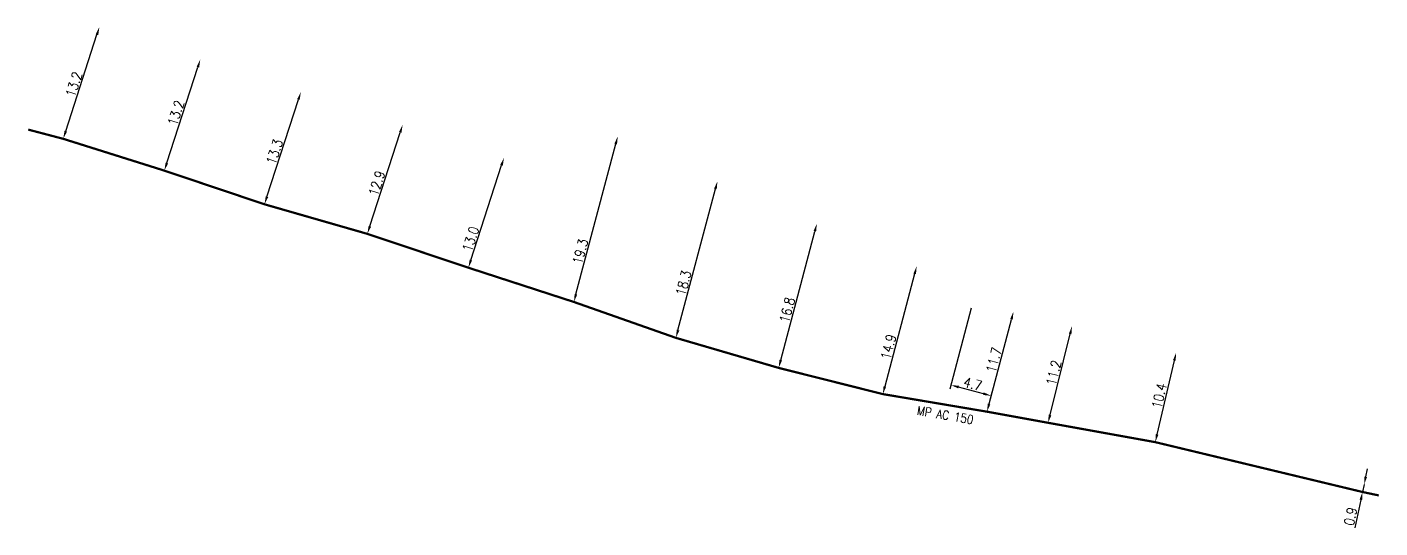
# Model space of a CAD drawing. Header units: millimetres. Extents: x 184308 to 185001, y 126998 to 128012.
# Drawn here: x 184847.7 to 185000.1, y 127955.2 to 128011.5 of the extents above; entities that cross this region are included whole.
import ezdxf
from ezdxf.enums import TextEntityAlignment as Align

# ---------------------------------------------------------------- set-up
doc = ezdxf.new("R2010")
doc.units = ezdxf.units.MM
doc.header["$PDMODE"] = 34
doc.layers.get('DEFPOINTS').update_dxf_attribs({"linetype": 'CONTINUOUS'})
doc.layers.add('G_120', color=4, linetype='CONTINUOUS')
doc.styles.get("Standard").update_dxf_attribs({"font": 'romans.shx', "width": 0.85})
doc.linetypes.add('G_typB_AP', pattern='A,5,-0.3,["o",Standard,S=1.5,R=0,X=0,Y=-0.5],-1.65', length=6.95)
doc.linetypes.add('G_TYPB_PE', pattern='A,5,-0.3,["o",Standard,S=1.5,R=0,X=0,Y=-0.5],-1.65', length=6.95)
doc.dimstyles.get("Standard").update_dxf_attribs({"dimtxt": 1.5, "dimasz": 1.2, "dimexe": 0.625, "dimexo": 0.625, "dimgap": 0.25, "dimtad": 1, "dimdec": 1, "dimzin": 0, "dimdsep": 46, "dimtxsty": 'Standard', "dimcen": -0.5, "dimadec": 0, "dimazin": 0, "dimtfac": 1, "dimtdec": 1, "dimtmove": 0, "dimatfit": 3, "dimfxl": 0, "dimtolj": 1, "dimtzin": 0, "dimarcsym": 0})

# ---------------------------------------------------------------- blocks, each defined once
blk = doc.blocks.new('*D174')
at = {"layer": 'DEFPOINTS', "color": 0, "linetype": 'Continuous', "transparency": 16777216}
for p in [(184954.2, 127980.35), (184951.79, 127971.24), (184955.86, 127968.24)]:
    blk.add_point(p, dxfattribs=at)
at = {"layer": 'G_120', "color": 0, "linetype": 'Continuous', "lineweight": -2, "transparency": 16777216}
for p, q in [((184954.09, 127979.89), (184951.67, 127970.78)), ((184955.47, 127970.26), (184952.66, 127971)), ((184955.98, 127968.69), (184956.46, 127970.49))]:
    blk.add_line(p, q, dxfattribs=at)
at = {"layer": 'G_120', "color": 0, "linetype": 'Continuous', "transparency": 16777216}
for points in [[(184952.7, 127971.15), (184952.62, 127970.86), (184951.79, 127971.24)], [(184955.5, 127970.41), (184955.43, 127970.12), (184956.34, 127970.03)]]:
    blk.add_solid(points, dxfattribs=at)
at = {"layer": 'G_120', "color": 0, "linetype": 'Continuous', "transparency": 16777216, "insert": (184954.26, 127971.36), "char_height": 1.125, "attachment_point": 5, "rotation": 345.1685}
blk.add_mtext('\\A1;4.7', dxfattribs=at)
blk = doc.blocks.new('*D175')
at = {"layer": 'DEFPOINTS', "color": 0, "linetype": 'Continuous', "transparency": 16777216}
for p in [(184958.84, 127979.5), (184958.84, 127979.5), (184955.86, 127968.24)]:
    blk.add_point(p, dxfattribs=at)
at = {"layer": 'G_120', "color": 0, "linetype": 'Continuous', "lineweight": -2, "transparency": 16777216}
blk.add_line((184956.09, 127969.11), (184958.61, 127978.63), dxfattribs=at)
at = {"layer": 'G_120', "color": 0, "linetype": 'Continuous', "transparency": 16777216}
for points in [[(184958.47, 127978.67), (184958.76, 127978.59), (184958.84, 127979.5)], [(184955.95, 127969.15), (184956.24, 127969.07), (184955.86, 127968.24)]]:
    blk.add_solid(points, dxfattribs=at)
at = {"layer": 'G_120', "color": 0, "linetype": 'Continuous', "transparency": 16777216, "insert": (184956.63, 127974.06), "char_height": 1.125, "attachment_point": 5, "rotation": 75.1685}
blk.add_mtext('\\A1;11.7', dxfattribs=at)
blk = doc.blocks.new('*D176')
at = {"layer": 'DEFPOINTS', "color": 0, "linetype": 'Continuous', "transparency": 16777216}
for p in [(184965.44, 127977.86), (184965.44, 127977.86), (184962.74, 127966.99)]:
    blk.add_point(p, dxfattribs=at)
at = {"layer": 'G_120', "color": 0, "linetype": 'Continuous', "lineweight": -2, "transparency": 16777216}
blk.add_line((184962.96, 127967.87), (184965.23, 127976.99), dxfattribs=at)
at = {"layer": 'G_120', "color": 0, "linetype": 'Continuous', "transparency": 16777216}
for points in [[(184965.08, 127977.03), (184965.37, 127976.95), (184965.44, 127977.86)], [(184962.81, 127967.9), (184963.11, 127967.83), (184962.74, 127966.99)]]:
    blk.add_solid(points, dxfattribs=at)
at = {"layer": 'G_120', "color": 0, "linetype": 'Continuous', "transparency": 16777216, "insert": (184963.37, 127972.61), "char_height": 1.125, "attachment_point": 5, "rotation": 76.0511}
blk.add_mtext('\\A1;11.2', dxfattribs=at)
blk = doc.blocks.new('*D177')
at = {"layer": 'DEFPOINTS', "color": 0, "linetype": 'Continuous', "transparency": 16777216}
for p in [(184977.17, 127974.89), (184977.17, 127974.89), (184974.82, 127964.81)]:
    blk.add_point(p, dxfattribs=at)
at = {"layer": 'G_120', "color": 0, "linetype": 'Continuous', "lineweight": -2, "transparency": 16777216}
blk.add_line((184975.02, 127965.69), (184976.97, 127974.01), dxfattribs=at)
at = {"layer": 'G_120', "color": 0, "linetype": 'Continuous', "transparency": 16777216}
for points in [[(184976.82, 127974.05), (184977.11, 127973.98), (184977.17, 127974.89)], [(184974.88, 127965.72), (184975.17, 127965.65), (184974.82, 127964.81)]]:
    blk.add_solid(points, dxfattribs=at)
at = {"layer": 'G_120', "color": 0, "linetype": 'Continuous', "transparency": 16777216, "insert": (184975.26, 127970.02), "char_height": 1.125, "attachment_point": 5, "rotation": 76.853}
blk.add_mtext('\\A1;10.4', dxfattribs=at)
blk = doc.blocks.new('*D178')
at = {"layer": 'DEFPOINTS', "color": 0, "linetype": 'Continuous', "transparency": 16777216}
for p in [(184998.16, 127959.2), (184998.34, 127960.03), (184998.34, 127960.03)]:
    blk.add_point(p, dxfattribs=at)
at = {"layer": 'G_120', "color": 0, "linetype": 'Continuous', "lineweight": -2, "transparency": 16777216}
for p, q in [((184998.52, 127960.91), (184998.71, 127961.79)), ((184998.34, 127960.03), (184998.16, 127959.2)), ((184997.97, 127958.32), (184997.31, 127955.15))]:
    blk.add_line(p, q, dxfattribs=at)
at = {"layer": 'G_120', "color": 0, "linetype": 'Continuous', "transparency": 16777216}
for points in [[(184998.38, 127960.94), (184998.67, 127960.88), (184998.34, 127960.03)], [(184997.83, 127958.35), (184998.12, 127958.29), (184998.16, 127959.2)]]:
    blk.add_solid(points, dxfattribs=at)
at = {"layer": 'G_120', "color": 0, "linetype": 'Continuous', "transparency": 16777216, "insert": (184996.81, 127956.45), "char_height": 1.125, "attachment_point": 5, "rotation": 78.0809}
blk.add_mtext('\\A1;0.9', dxfattribs=at)
blk = doc.blocks.new('*D179')
at = {"layer": 'DEFPOINTS', "color": 0, "linetype": 'Continuous', "transparency": 16777216}
for p in [(184947.94, 127984.62), (184944.13, 127970.22), (184944.13, 127970.22)]:
    blk.add_point(p, dxfattribs=at)
at = {"layer": 'G_120', "color": 0, "linetype": 'Continuous', "lineweight": -2, "transparency": 16777216}
blk.add_line((184947.71, 127983.75), (184944.36, 127971.09), dxfattribs=at)
at = {"layer": 'G_120', "color": 0, "linetype": 'Continuous', "transparency": 16777216}
for points in [[(184947.57, 127983.79), (184947.86, 127983.72), (184947.94, 127984.62)], [(184944.21, 127971.13), (184944.5, 127971.05), (184944.13, 127970.22)]]:
    blk.add_solid(points, dxfattribs=at)
at = {"layer": 'G_120', "color": 0, "linetype": 'Continuous', "transparency": 16777216, "insert": (184944.76, 127975.53), "char_height": 1.125, "attachment_point": 5, "rotation": 75.1685}
blk.add_mtext('\\A1;14.9', dxfattribs=at)
blk = doc.blocks.new('*D180')
at = {"layer": 'DEFPOINTS', "color": 0, "linetype": 'Continuous', "transparency": 16777216}
for p in [(184936.69, 127989.41), (184936.69, 127989.41), (184932.39, 127973.17)]:
    blk.add_point(p, dxfattribs=at)
at = {"layer": 'G_120', "color": 0, "linetype": 'Continuous', "lineweight": -2, "transparency": 16777216}
blk.add_line((184932.62, 127974.04), (184936.46, 127988.54), dxfattribs=at)
at = {"layer": 'G_120', "color": 0, "linetype": 'Continuous', "transparency": 16777216}
for points in [[(184936.32, 127988.58), (184936.61, 127988.5), (184936.69, 127989.41)], [(184932.48, 127974.08), (184932.77, 127974), (184932.39, 127973.17)]]:
    blk.add_solid(points, dxfattribs=at)
at = {"layer": 'G_120', "color": 0, "linetype": 'Continuous', "transparency": 16777216, "insert": (184933.35, 127979.69), "char_height": 1.125, "attachment_point": 5, "rotation": 75.1685}
blk.add_mtext('\\A1;16.8', dxfattribs=at)
blk = doc.blocks.new('*D181')
at = {"layer": 'DEFPOINTS', "color": 0, "linetype": 'Continuous', "transparency": 16777216}
for p in [(184925.5, 127994.19), (184925.5, 127994.19), (184920.82, 127976.55)]:
    blk.add_point(p, dxfattribs=at)
at = {"layer": 'G_120', "color": 0, "linetype": 'Continuous', "lineweight": -2, "transparency": 16777216}
blk.add_line((184921.05, 127977.42), (184925.27, 127993.32), dxfattribs=at)
at = {"layer": 'G_120', "color": 0, "linetype": 'Continuous', "transparency": 16777216}
for points in [[(184925.12, 127993.36), (184925.41, 127993.28), (184925.5, 127994.19)], [(184920.91, 127977.46), (184921.2, 127977.38), (184920.82, 127976.55)]]:
    blk.add_solid(points, dxfattribs=at)
at = {"layer": 'G_120', "color": 0, "linetype": 'Continuous', "transparency": 16777216, "insert": (184921.68, 127982.72), "char_height": 1.125, "attachment_point": 5, "rotation": 75.1685}
blk.add_mtext('\\A1;18.3', dxfattribs=at)
blk = doc.blocks.new('*D182')
at = {"layer": 'DEFPOINTS', "color": 0, "linetype": 'Continuous', "transparency": 16777216}
for p in [(184914.27, 127999.25), (184914.27, 127999.25), (184909.33, 127980.59)]:
    blk.add_point(p, dxfattribs=at)
at = {"layer": 'G_120', "color": 0, "linetype": 'Continuous', "lineweight": -2, "transparency": 16777216}
blk.add_line((184909.56, 127981.46), (184914.04, 127998.38), dxfattribs=at)
at = {"layer": 'G_120', "color": 0, "linetype": 'Continuous', "transparency": 16777216}
for points in [[(184913.89, 127998.42), (184914.18, 127998.34), (184914.27, 127999.25)], [(184909.41, 127981.5), (184909.7, 127981.43), (184909.33, 127980.59)]]:
    blk.add_solid(points, dxfattribs=at)
at = {"layer": 'G_120', "color": 0, "linetype": 'Continuous', "transparency": 16777216, "insert": (184910.05, 127986.27), "char_height": 1.125, "attachment_point": 5, "rotation": 75.1685}
blk.add_mtext('\\A1;19.3', dxfattribs=at)
blk = doc.blocks.new('*D183')
at = {"layer": 'DEFPOINTS', "color": 0, "linetype": 'Continuous', "transparency": 16777216}
for p in [(184901.45, 127996.84), (184901.45, 127996.84), (184897.44, 127984.45)]:
    blk.add_point(p, dxfattribs=at)
at = {"layer": 'G_120', "color": 0, "linetype": 'Continuous', "lineweight": -2, "transparency": 16777216}
blk.add_line((184897.72, 127985.31), (184901.17, 127995.99), dxfattribs=at)
at = {"layer": 'G_120', "color": 0, "linetype": 'Continuous', "transparency": 16777216}
for points in [[(184901.03, 127996.03), (184901.32, 127995.94), (184901.45, 127996.84)], [(184897.58, 127985.36), (184897.86, 127985.26), (184897.44, 127984.45)]]:
    blk.add_solid(points, dxfattribs=at)
at = {"layer": 'G_120', "color": 0, "linetype": 'Continuous', "transparency": 16777216, "insert": (184897.7, 127987.67), "char_height": 1.125, "attachment_point": 5, "rotation": 72.0692}
blk.add_mtext('\\A1;13.0', dxfattribs=at)
blk = doc.blocks.new('*D184')
at = {"layer": 'DEFPOINTS', "color": 0, "linetype": 'Continuous', "transparency": 16777216}
for p in [(184890.03, 128000.53), (184890.03, 128000.53), (184886.06, 127988.26)]:
    blk.add_point(p, dxfattribs=at)
at = {"layer": 'G_120', "color": 0, "linetype": 'Continuous', "lineweight": -2, "transparency": 16777216}
blk.add_line((184886.34, 127989.12), (184889.76, 127999.68), dxfattribs=at)
at = {"layer": 'G_120', "color": 0, "linetype": 'Continuous', "transparency": 16777216}
for points in [[(184889.61, 127999.72), (184889.9, 127999.63), (184890.03, 128000.53)], [(184886.2, 127989.16), (184886.48, 127989.07), (184886.06, 127988.26)]]:
    blk.add_solid(points, dxfattribs=at)
at = {"layer": 'G_120', "color": 0, "linetype": 'Continuous', "transparency": 16777216, "insert": (184887.12, 127993.95), "char_height": 1.125, "attachment_point": 5, "rotation": 72.0692}
blk.add_mtext('\\A1;12.9', dxfattribs=at)
blk = doc.blocks.new('*D185')
at = {"layer": 'DEFPOINTS', "color": 0, "linetype": 'Continuous', "transparency": 16777216}
for p in [(184878.57, 128004.24), (184878.57, 128004.24), (184874.47, 127991.59)]:
    blk.add_point(p, dxfattribs=at)
at = {"layer": 'G_120', "color": 0, "linetype": 'Continuous', "lineweight": -2, "transparency": 16777216}
blk.add_line((184874.75, 127992.44), (184878.29, 128003.38), dxfattribs=at)
at = {"layer": 'G_120', "color": 0, "linetype": 'Continuous', "transparency": 16777216}
for points in [[(184878.15, 128003.43), (184878.43, 128003.34), (184878.57, 128004.24)], [(184874.61, 127992.49), (184874.89, 127992.4), (184874.47, 127991.59)]]:
    blk.add_solid(points, dxfattribs=at)
at = {"layer": 'G_120', "color": 0, "linetype": 'Continuous', "transparency": 16777216, "insert": (184875.6, 127997.49), "char_height": 1.125, "attachment_point": 5, "rotation": 72.0692}
blk.add_mtext('\\A1;13.3', dxfattribs=at)
blk = doc.blocks.new('*D186')
at = {"layer": 'DEFPOINTS', "color": 0, "linetype": 'Continuous', "transparency": 16777216}
for p in [(184867.24, 128007.9), (184867.24, 128007.9), (184863.19, 127995.38)]:
    blk.add_point(p, dxfattribs=at)
at = {"layer": 'G_120', "color": 0, "linetype": 'Continuous', "lineweight": -2, "transparency": 16777216}
blk.add_line((184863.47, 127996.24), (184866.97, 128007.04), dxfattribs=at)
at = {"layer": 'G_120', "color": 0, "linetype": 'Continuous', "transparency": 16777216}
for points in [[(184866.82, 128007.08), (184867.11, 128006.99), (184867.24, 128007.9)], [(184863.33, 127996.29), (184863.61, 127996.19), (184863.19, 127995.38)]]:
    blk.add_solid(points, dxfattribs=at)
at = {"layer": 'G_120', "color": 0, "linetype": 'Continuous', "transparency": 16777216, "insert": (184864.5, 128001.87), "char_height": 1.125, "attachment_point": 5, "rotation": 72.0692}
blk.add_mtext('\\A1;13.2', dxfattribs=at)
blk = doc.blocks.new('*D187')
at = {"layer": 'DEFPOINTS', "color": 0, "linetype": 'Continuous', "transparency": 16777216}
for p in [(184855.87, 128011.54), (184855.87, 128011.54), (184851.8, 127998.96)]:
    blk.add_point(p, dxfattribs=at)
at = {"layer": 'G_120', "color": 0, "linetype": 'Continuous', "lineweight": -2, "transparency": 16777216}
blk.add_line((184852.08, 127999.82), (184855.6, 128010.69), dxfattribs=at)
at = {"layer": 'G_120', "color": 0, "linetype": 'Continuous', "transparency": 16777216}
for points in [[(184855.45, 128010.73), (184855.74, 128010.64), (184855.87, 128011.54)], [(184851.94, 127999.87), (184852.22, 127999.77), (184851.8, 127998.96)]]:
    blk.add_solid(points, dxfattribs=at)
at = {"layer": 'G_120', "color": 0, "linetype": 'Continuous', "transparency": 16777216, "insert": (184853, 128005.09), "char_height": 1.125, "attachment_point": 5, "rotation": 72.0692}
blk.add_mtext('\\A1;13.2', dxfattribs=at)

msp = doc.modelspace()

# ---------------------------------------------------------------- linework, layer by layer
at = {"layer": 'G_120', "linetype": 'G_typB_AP', "ltscale": 0.5, "flags": 128}
msp.add_lwpolyline([(185000, 127958.81, 0.25, 0.25, 0), (184998.16, 127959.2, 0.25, 0.25, 0), (184974.82, 127964.81, 0.25, 0.25, 0), (184962.74, 127966.99, 0.25, 0.25, 0), (184955.86, 127968.24, 0.25, 0.25, 0), (184944.13, 127970.22, 0.25, 0.25, 0), (184932.39, 127973.17, 0.25, 0.25, 0), (184920.82, 127976.55, 0.25, 0.25, 0), (184909.33, 127980.59, 0.25, 0.25, 0), (184897.44, 127984.45, 0.25, 0.25, 0), (184886.06, 127988.26, 0.25, 0.25, 0), (184874.47, 127991.59, 0.25, 0.25, 0), (184863.19, 127995.38, 0.25, 0.25, 0), (184851.8, 127998.96, 0.25, 0.25, 0), (184847.85, 128000, 0, 0, 0)], format="xyseb", dxfattribs=at)

# ---------------------------------------------------------------- texts
at = {"layer": 'G_120', "linetype": 'G_TYPB_PE', "ltscale": 0.5, "width": 0.85}
msp.add_text('MP AC 150', height=1, rotation=350.1627, dxfattribs=at).set_placement((184951.16, 127967.86), align=Align.MIDDLE)

# ---------------------------------------------------------------- dimensions: what is measured, and where the dimension line sits
at = {"layer": 'G_120', "linetype": 'Continuous'}
for base, p1, p2, angle, picture, middle in [((184855.87, 128011.54), (184851.8, 127998.96), (184855.87, 128011.54), 252.0692, '*D187', (184853.71, 128004.85)), ((184867.2426, 128007.8951), (184863.1941, 127995.3838), (184867.2426, 128007.8951), 252.0692, '*D186', (184865.2184, 128001.6394)), ((184878.57, 128004.24), (184874.47, 127991.59), (184878.57, 128004.24), 252.0692, '*D185', (184876.31, 127997.26)), ((184890.03, 128000.53), (184886.06, 127988.26), (184890.03, 128000.53), 252.0692, '*D184', (184887.83, 127993.72)), ((184914.27, 127999.25), (184909.33, 127980.59), (184914.27, 127999.25), 255.1685, '*D182', (184910.78, 127986.08)), ((184901.45, 127996.84), (184897.44, 127984.45), (184901.45, 127996.84), 252.0692, '*D183', (184898.41, 127987.44)), ((184925.4956, 127994.1916), (184920.824, 127976.5497), (184925.4956, 127994.1916), 255.1685, '*D181', (184922.408, 127982.5316)), ((184936.69, 127989.41), (184932.39, 127973.17), (184936.69, 127989.41), 255.1685, '*D180', (184934.07, 127979.5)), ((184944.13, 127970.22), (184947.94, 127984.62), (184944.13, 127970.22), 75.1685, '*D179', (184945.49, 127975.34)), ((184998.34, 127960.03), (184998.16, 127959.2), (184998.34, 127960.03), 258.0809, '*D178', (184997.55, 127956.29))]:
    dim = msp.add_linear_dim(base=base, p1=p1, p2=p2, angle=angle, dimstyle='Standard', override={"dimscale": 0.75}, dxfattribs=at)
    dim.commit()
    dim.dimension.update_dxf_attribs({"geometry": picture, "text_midpoint": middle, "dimtype": 160})
for base, p1, p2, angle, picture, middle in [((184951.79, 127971.24), (184955.86, 127968.24), (184954.2, 127980.35), 345.1685, '*D174', (184954.26, 127971.36)), ((184958.84, 127979.5), (184955.86, 127968.24), (184958.84, 127979.5), 255.1685, '*D175', (184956.63, 127974.06)), ((184965.44, 127977.86), (184962.74, 127966.99), (184965.44, 127977.86), 256.0511, '*D176', (184963.37, 127972.61)), ((184977.172, 127974.8908), (184974.8179, 127964.8121), (184977.172, 127974.8908), 256.853, '*D177', (184975.2646, 127970.022))]:
    dim = msp.add_linear_dim(base=base, p1=p1, p2=p2, angle=angle, dimstyle='Standard', override={"dimscale": 0.75}, dxfattribs=at)
    dim.commit()
    dim.dimension.update_dxf_attribs({"geometry": picture, "text_midpoint": middle})

doc.saveas('drawing.dxf')
